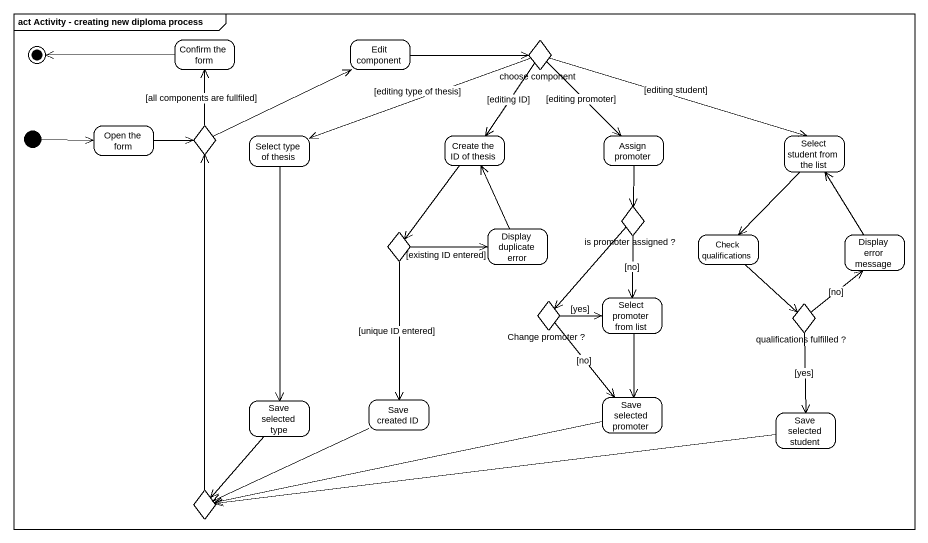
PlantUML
@startuml
mainframe act Activity - creating new diploma process
hide empty description
state "Confirm the form" as Confirm_the_form
state "Edit component" as Edit_component
state "choose component" as choose_component <<choice>>
state "Open the form" as Open_the_form
state choice1 <<choice>>
state "Select type of thesis" as Select_type_of_thesis
state "Create the ID of thesis" as Create_the_ID_of_thesis
state "Assign promoter" as Assign_promoter
state "Select student from the list" as Select_student_from_the_list
state choice2 <<choice>>
state "Display duplicate error" as Display_duplicate_error
state "is promoter assigned ?" as is_promoter_assigned <<choice>>
state "Check qualifications" as Check_qualifications
state "Display error message" as Display_error_message
state "Change promoter ?" as Change_promoter <<choice>>
state "Select promoter from list" as Select_promoter_from_list
state "qualifications fulfilled ?" as qualifications_fulfilled <<choice>>
state "Save selected type" as Save_selected_type
state "Save created ID" as Save_created_ID
state "Save selected promoter" as Save_selected_promoter
state "Save selected student" as Save_selected_student
state choice3 <<choice>>
[*] -right-> Open_the_form
Edit_component -right-> choose_component
choose_component -left-> Select_type_of_thesis : [editing type of thesis]
choose_component --> Create_the_ID_of_thesis : [editing ID]
choose_component --> Assign_promoter : [editing promoter]
choose_component -right-> Select_student_from_the_list : [editing student]
Open_the_form -right-> choice1
choice1 -up-> Confirm_the_form : [all components are fullfiled]
choice1 -right-> Edit_component
Select_type_of_thesis --> Save_selected_type
Create_the_ID_of_thesis --> choice2
Assign_promoter --> is_promoter_assigned
Select_student_from_the_list --> Check_qualifications
choice2 -right-> Display_duplicate_error : [existing ID entered]
choice2 --> Save_created_ID : [unique ID entered]
Display_duplicate_error -up-> Create_the_ID_of_thesis
is_promoter_assigned --> Change_promoter
is_promoter_assigned --> Select_promoter_from_list : [no]
Check_qualifications --> qualifications_fulfilled
Display_error_message -up-> Select_student_from_the_list
Change_promoter -right-> Select_promoter_from_list : [yes]
Change_promoter --> Save_selected_promoter : [no]
Select_promoter_from_list --> Save_selected_promoter
qualifications_fulfilled -up-> Display_error_message : [no]
qualifications_fulfilled --> Save_selected_student : [yes]
Save_selected_type --> choice3
Save_created_ID -left-> choice3
Save_selected_promoter -left-> choice3
Save_selected_student -left-> choice3
choice3 -up-> choice1
Confirm_the_form -left-> [*]
@enduml
